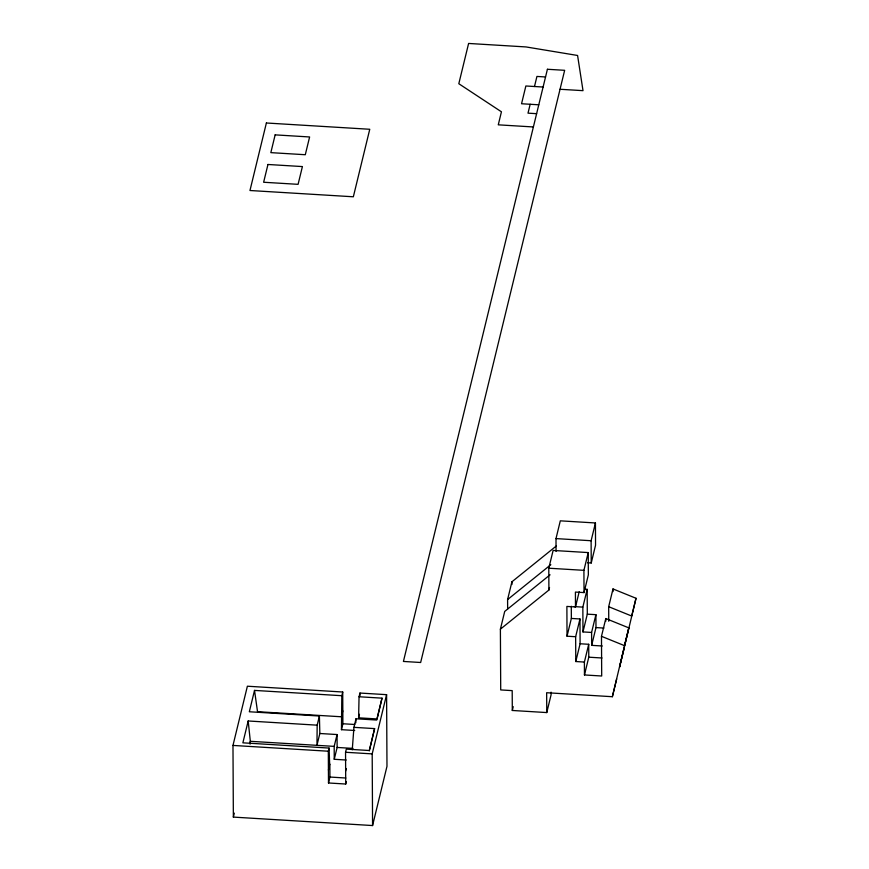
<?xml version="1.0" encoding="UTF-8"?>
<svg xmlns="http://www.w3.org/2000/svg" width="869" height="869" viewBox="0 0 869 869"><rect width="100%" height="100%" fill="white"/><g stroke="black" fill="none" stroke-linecap="round" stroke-linejoin="round"><path stroke-width="1.3" d="M319.401 716.013L317.174 725.17L316.946 745.341L319.835 733.501L319.401 716.013L249.327 711.765L254.519 690.41L341.821 695.711L342.723 692.006L247.383 686.217L232.979 745.428L233.359 817.099L372.573 825.55L386.977 766.328L386.596 694.668L359.951 693.049L359.049 696.753L358.615 717.827L377.07 718.945L382.023 698.155L359.049 696.753M341.821 695.711L341.452 729.678L354.704 730.481M355.79 722.834L356.008 718.782L376.701 720.043L382.023 698.155M352.26 749.773L353.933 727.342L356.008 718.782M369.336 750.816L374.615 728.602L353.933 727.342M550.066 574.822L504.715 611.418L500.392 629.178L500.718 689.932L512.199 690.627L512.308 710.473L546.764 712.569L546.655 692.723L612.363 696.71L628.819 627.874L605.802 618.543L601.478 636.314L601.696 676.006L584.457 674.952L584.392 662.059L588.715 644.287L580.101 643.766L575.778 661.537L584.392 662.059M608.756 621.259L608.68 606.703L613.003 588.932L636.021 598.274L619.564 667.099L623.877 649.339M317.174 725.17L248.186 720.977L242.875 742.832L329.09 748.068L329.677 764.905M249.729 743.766L250.326 741.3L248.186 720.977M233.359 817.099L234.315 813.145M346.296 781.655L345.721 784.023L328.493 782.98L328.319 751.218L329.09 748.068M328.417 770.075L329.862 764.155L329.927 777.049L328.493 782.98M346.177 760.017L334.25 759.289L334.185 746.384L337.063 734.544L319.835 733.501M342.82 710.853L341.376 716.773L257.528 711.689L254.519 690.41M334.25 759.289L337.129 747.449L337.063 734.544M341.452 729.678L342.886 723.758L342.723 692.006M345.721 784.023L345.547 752.272L346.318 749.121L369.292 750.512L374.615 728.602M345.656 771.118L346.275 768.533M358.615 717.827L359.473 714.275M372.573 825.55L372.193 753.879L386.596 694.668M530.166 104.28L528.004 113.155L536.618 113.676M534.489 86.509L536.933 76.439L545.547 76.972M507.648 609.017L507.594 599.567L511.917 581.806L556.214 546.069M512.308 710.473L513.231 706.671M500.392 629.178L548.904 590.04L548.795 568.207L553.118 550.446L588.237 552.575L588.346 574.833L584.033 592.593L575.419 592.071L575.495 606.953L566.881 606.432L567.033 636.206L575.647 636.727L579.971 618.956L571.357 618.435L567.033 636.206M556.062 551.446L555.997 538.595L560.309 520.835L595.439 522.964L595.547 545.221L591.235 562.982L587.542 562.764M548.904 590.04L549.523 587.498M546.764 712.569L551.087 694.798L551.065 692.159M584.033 592.593L583.914 570.336L588.237 552.575M591.235 562.982L591.116 540.735L595.439 522.964M575.495 606.953L579.199 591.724M582.98 631.926L587.303 614.155L595.917 614.676L591.593 632.447L582.98 631.926L582.849 607.116L587.172 589.356L584.707 589.204M584.457 674.952L588.78 657.192L588.715 644.287M602.26 645.993L591.659 645.352L595.982 627.581L595.917 614.676M628.819 627.874L624.496 645.645L601.478 636.314M636.021 598.274L631.698 616.034L608.68 606.703M612.363 696.71L616.675 678.939M507.594 599.567L550.837 564.687M543.103 87.03L525.864 85.988L521.552 103.748L538.78 104.801M560.038 89.268L583.012 90.658L577.581 55.475L526.038 46.937L468.608 43.45L458.81 83.717L501.435 111.797L498.274 124.832L533.392 126.961M555.997 538.595L591.116 540.735M548.795 568.207L583.914 570.336M574.235 606.595L582.849 607.116M595.982 627.581L603.933 628.07M588.78 657.192L602.032 657.996M342.886 723.758L354.813 724.485M334.185 746.384L250.326 741.3L250.337 743.929M337.129 747.449L353.031 748.405M232.979 745.428L328.319 751.218M345.547 752.272L372.193 753.879M329.927 777.049L345.829 778.016M613.003 588.932L613.014 591.583M605.802 618.543L605.812 621.194M591.593 632.447L591.659 645.352M587.172 589.356L587.303 614.155M579.971 618.956L580.101 643.766M575.647 636.727L575.778 661.537M571.291 606.258L571.357 618.435M511.917 581.806L511.928 584.5M359.951 693.049L359.962 695.743M266.381 122.996L249.968 190.507L353.346 196.785L369.759 129.275L266.381 122.996M267.956 164.48L263.633 182.251L298.089 184.337L302.412 166.576L267.956 164.48M275.147 134.869L270.835 152.64L305.291 154.725L309.614 136.965L275.147 134.869M547.416 69.27L403.422 661.45L420.65 662.493L564.654 70.313L547.416 69.27"/></g></svg>
